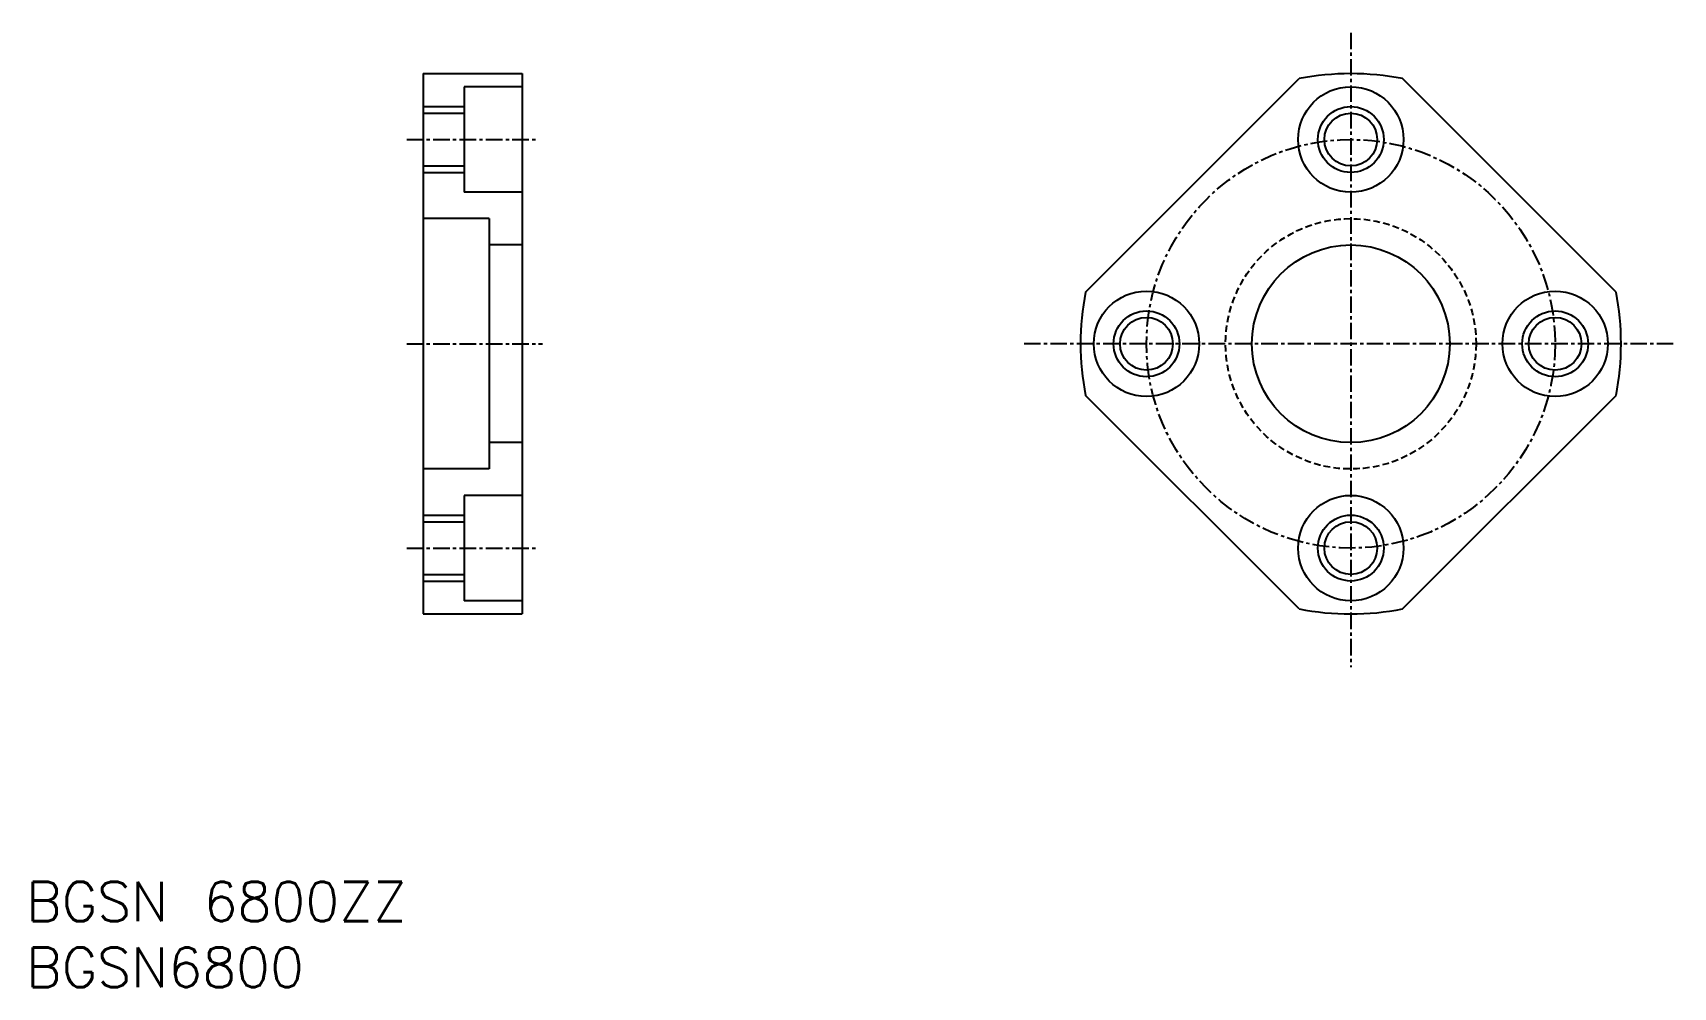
# Model space of a CAD drawing. Extents: x 45 to 170, y 37 to 110.
import ezdxf
from ezdxf.enums import TextEntityAlignment as Align

# ---------------------------------------------------------------- set-up
doc = ezdxf.new("R2010")
doc.units = 0
doc.linetypes.add('CENTER', pattern=[2, 1.25, -0.25, 0.25, -0.25])
doc.linetypes.add('DASHED', pattern=[0.75, 0.5, -0.25])
doc.layers.get('0').update_dxf_attribs({"linetype": 'CONTINUOUS'})
doc.layers.add('CENTER', color=1, linetype='CENTER')
doc.styles.get("Standard").update_dxf_attribs({"font": 'txt.shx', "bigfont": 'extfont.shx'})

msp = doc.modelspace()

# ---------------------------------------------------------------- linework, layer by layer
at = {"color": 7, "linetype": 'CONTINUOUS'}
for p, q in [((74.92, 106.62), (74.92, 65.62)), ((74.92, 106.62), (82.42, 106.62)), ((82.42, 106.62), (82.42, 65.62)), ((125.16, 90.04), (141.36, 106.24)), ((165.41, 90.04), (149.2, 106.24)), ((82.42, 105.62), (78.02, 105.62)), ((78.02, 105.62), (78.02, 97.62)), ((74.92, 103.62), (78.02, 103.62)), ((74.92, 99.62), (78.02, 99.62)), ((82.42, 97.62), (78.02, 97.62)), ((79.92, 95.62), (74.92, 95.62)), ((79.92, 95.62), (79.92, 76.62)), ((82.42, 93.62), (79.92, 93.62)), ((141.36, 66), (125.16, 82.2)), ((149.2, 66), (165.41, 82.2)), ((82.42, 78.62), (79.92, 78.62)), ((79.92, 76.62), (74.92, 76.62)), ((82.42, 74.62), (78.02, 74.62)), ((78.02, 74.62), (78.02, 66.62)), ((74.92, 72.62), (78.02, 72.62)), ((74.92, 68.62), (78.02, 68.62)), ((82.42, 66.62), (78.02, 66.62)), ((74.92, 65.62), (82.42, 65.62))]:
    msp.add_line(p, q, dxfattribs=at)
at = {"color": 3, "linetype": 'CONTINUOUS'}
for p, q in [((74.92, 104.12), (78.02, 104.12)), ((74.92, 99.12), (78.02, 99.12)), ((74.92, 73.12), (78.02, 73.12)), ((74.92, 68.12), (78.02, 68.12))]:
    msp.add_line(p, q, dxfattribs=at)
at = {"color": 7, "linetype": 'CONTINUOUS'}
for centre, radius in [((145.28, 101.62), 4), ((145.28, 101.62), 2), ((145.28, 86.12), 7.5), ((129.78, 86.12), 4), ((160.78, 86.12), 4), ((129.78, 86.12), 2), ((160.78, 86.12), 2), ((145.28, 70.62), 4), ((145.28, 70.62), 2)]:
    msp.add_circle(centre, radius, dxfattribs=at)
at = {"color": 3, "linetype": 'CONTINUOUS'}
for centre in [(145.28, 101.62), (129.78, 86.12), (160.78, 86.12), (145.28, 70.62)]:
    msp.add_circle(centre, 2.5, dxfattribs=at)
at = {"color": 3, "linetype": 'DASHED'}
msp.add_circle((145.28, 86.12), 9.5, dxfattribs=at)
at = {"color": 7, "linetype": 'CONTINUOUS'}
for start, end in [(78.9764, 101.0236), (168.9764, 191.0236), (348.9764, 11.0236), (258.9764, 281.0236)]:
    msp.add_arc((145.28, 86.12), 20.5, start, end, dxfattribs=at)
at = {"layer": 'CENTER', "color": 1, "linetype": 'CENTER'}
for p, q in [((145.28, 109.72), (145.28, 61.59)), ((73.67, 101.62), (83.6, 101.62)), ((73.67, 86.12), (83.95, 86.12)), ((169.74, 86.12), (120.5, 86.12)), ((73.67, 70.62), (83.6, 70.62))]:
    msp.add_line(p, q, dxfattribs=at)
msp.add_circle((145.28, 86.12), 15.5, dxfattribs=at)

# ---------------------------------------------------------------- texts
at = {"color": 7, "linetype": 'CONTINUOUS'}
for s, p in [('BGSN 6800ZZ', (44.78, 43.8)), ('BGSN6800', (44.78, 38.8))]:
    msp.add_text(s, height=3, dxfattribs=at).set_placement(p, align=Align.MIDDLE_LEFT)

doc.saveas('drawing.dxf')
